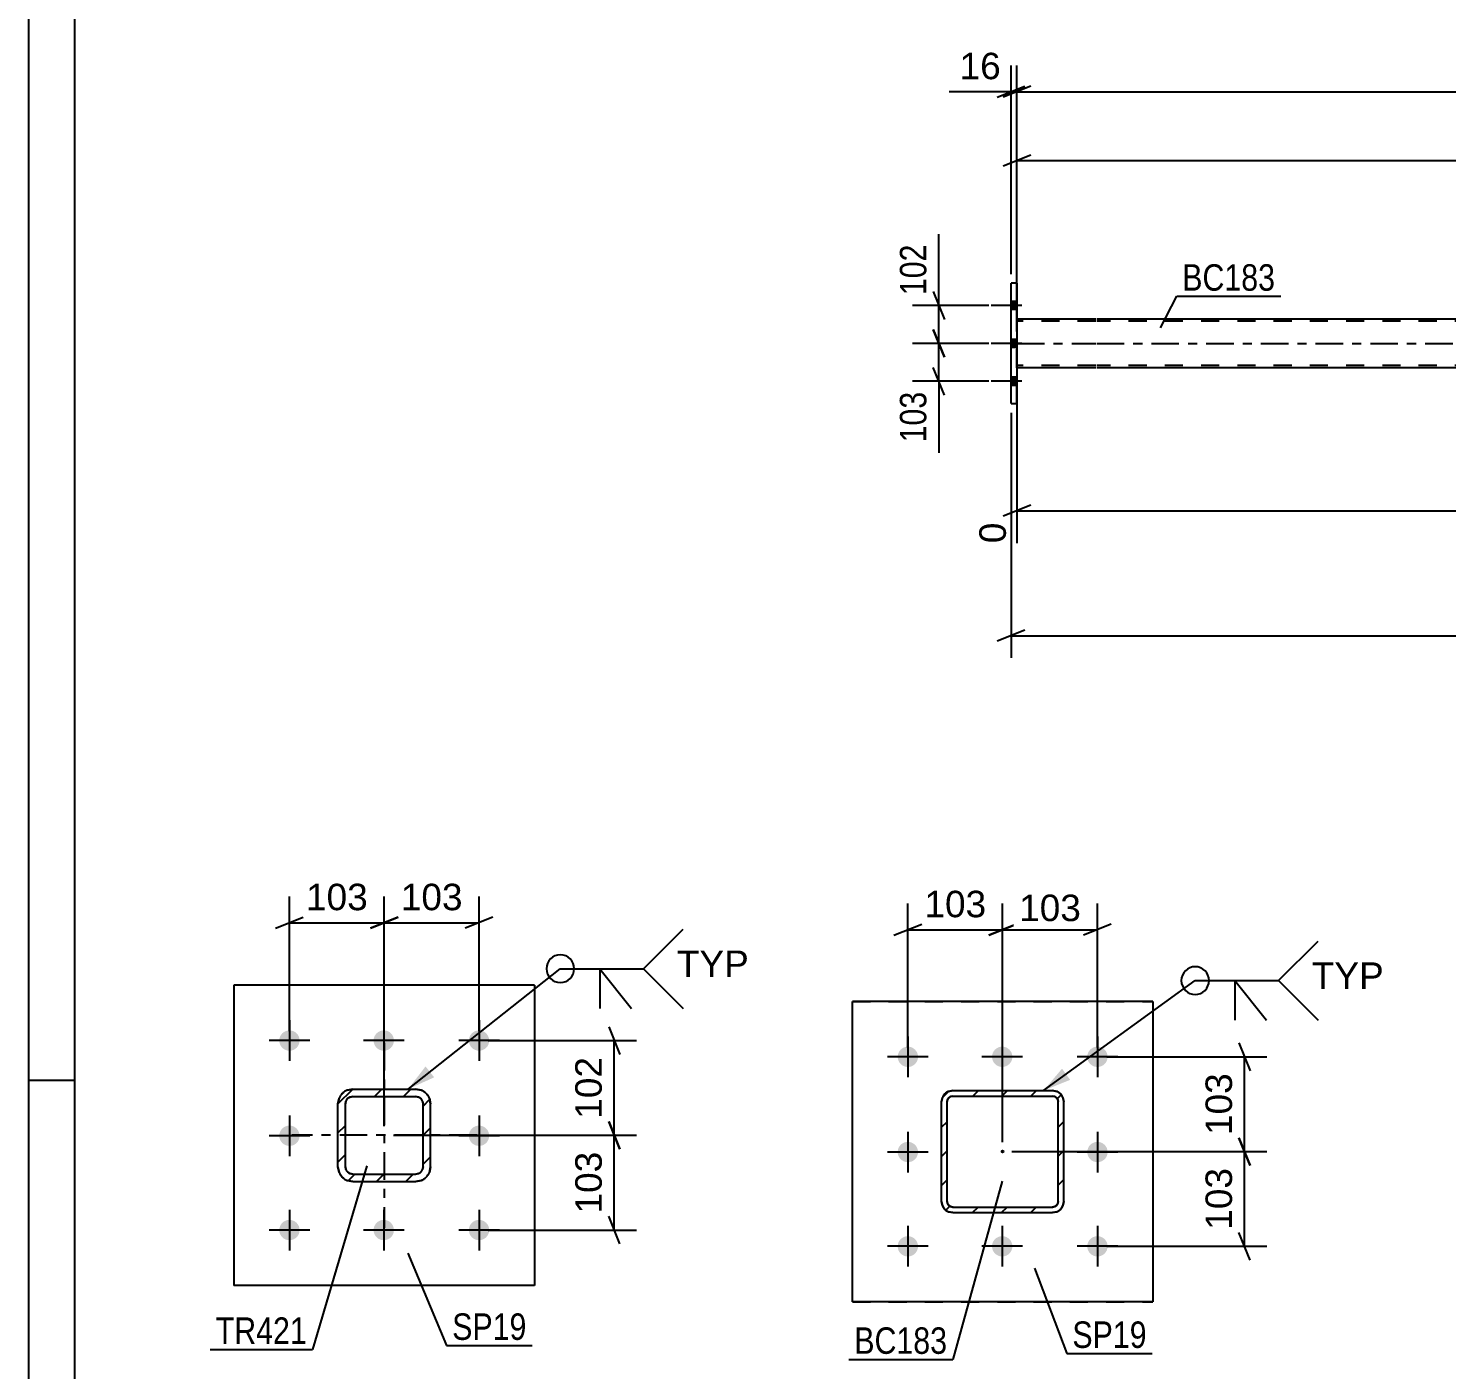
# Model space of a CAD drawing. Header units: millimetres. Extents: x 0 to 841, y 0 to 594.
# Drawn here: x 0 to 153.4, y 117.7 to 262.8 of the extents above; entities that cross this region are included whole.
import ezdxf

# ---------------------------------------------------------------- set-up
doc = ezdxf.new("R2010")
doc.units = ezdxf.units.MM
doc.linetypes.add('DXK_LINE_DOT2', pattern=[3.9198, 1.9599, -1.9599])
doc.linetypes.add('DXK_LINE_DOT3', pattern=[5.9187, 2.979, -0.9799, 0.9799, -0.9799])
doc.styles.add('Arial', font='ARIAL.TTF', dxfattribs={"height": 0.2})
doc.styles.add('Arial Narrow', font='ARIALN.TTF', dxfattribs={"height": 0.2})

# ---------------------------------------------------------------- blocks, each defined once
blk = doc.blocks.new('Unknown-317311647-1113')
at = {"color": 5, "linetype": 'Continuous'}
for p, q in [((0, 594), (0, 0)), ((5, 589), (5, 5)), ((5, 149), (0, 149))]:
    blk.add_line(p, q, dxfattribs=at)
blk = doc.blocks.new('Bolt-317311647-4228 - 4212')
at = {"linetype": 'Continuous'}
for points in [[(106.26, 233.29), (106.26, 232.41), (106.9, 232.41), (106.9, 233.29)], [(106.26, 233.29), (106.26, 232.41), (106.9, 232.41), (106.9, 233.29)], [(106.26, 233.29), (106.26, 232.41), (106.9, 232.41), (106.9, 233.29)], [(106.26, 229.17), (106.26, 228.29), (106.9, 228.29), (106.9, 229.17)], [(106.26, 229.17), (106.26, 228.29), (106.9, 228.29), (106.9, 229.17)], [(106.26, 225.09), (106.26, 224.21), (106.9, 224.21), (106.9, 225.09)], [(106.26, 225.09), (106.26, 224.21), (106.9, 224.21), (106.9, 225.09)], [(106.26, 225.09), (106.26, 224.21), (106.9, 224.21), (106.9, 225.09)]]:
    blk.add_hatch(color=1, dxfattribs=at).paths.add_polyline_path(points)
at = {"color": 1, "linetype": 'Continuous'}
for p, q in [((106.9, 233.29), (106.26, 233.29)), ((106.9, 233.29), (106.26, 233.29)), ((106.9, 233.29), (106.26, 233.29)), ((107.42, 232.85), (104.1, 232.85)), ((107.42, 232.85), (104.1, 232.85)), ((107.42, 232.85), (104.1, 232.85)), ((106.9, 232.41), (106.26, 232.41)), ((106.9, 232.41), (106.26, 232.41)), ((106.9, 232.41), (106.26, 232.41)), ((107.42, 228.73), (104.1, 228.73)), ((107.42, 228.73), (104.1, 228.73)), ((106.9, 229.17), (106.26, 229.17)), ((106.9, 229.17), (106.26, 229.17)), ((106.9, 228.29), (106.26, 228.29)), ((106.9, 228.29), (106.26, 228.29)), ((107.42, 224.65), (104.1, 224.65)), ((107.42, 224.65), (104.1, 224.65)), ((107.42, 224.65), (104.1, 224.65)), ((106.9, 225.09), (106.26, 225.09)), ((106.9, 225.09), (106.26, 225.09)), ((106.9, 225.09), (106.26, 225.09)), ((106.9, 224.21), (106.26, 224.21)), ((106.9, 224.21), (106.26, 224.21)), ((106.9, 224.21), (106.26, 224.21))]:
    blk.add_line(p, q, dxfattribs=at)
blk = doc.blocks.new('Part-317311647-4266 - 4212')
at = {"color": 2, "linetype": 'Continuous'}
for p, q in [((106.26, 235.25), (106.26, 235.25)), ((106.26, 222.25), (106.26, 235.25)), ((106.9, 235.25), (106.26, 235.25)), ((106.9, 235.25), (106.9, 235.25)), ((106.9, 235.25), (106.9, 222.25)), ((106.26, 222.25), (106.26, 222.25)), ((106.26, 222.25), (106.9, 222.25)), ((106.9, 222.25), (106.9, 222.25))]:
    blk.add_line(p, q, dxfattribs=at)
at = {"color": 7, "linetype": 'DXK_LINE_DOT2'}
for p, q in [((106.26, 222.25), (106.26, 235.25)), ((106.9, 222.25), (106.9, 235.25))]:
    blk.add_line(p, q, dxfattribs=at)
blk = doc.blocks.new('Part-317311647-4473 - 4212')
at = {"color": 2, "linetype": 'Continuous'}
for p, q in [((106.9, 231.39), (115.42, 231.39)), ((115.52, 231.39), (689.3, 231.39)), ((115.42, 226.11), (106.9, 226.11)), ((689.3, 226.11), (115.52, 226.11))]:
    blk.add_line(p, q, dxfattribs=at)
at = {"color": 7, "linetype": 'DXK_LINE_DOT2'}
for p, q in [((106.9, 231.39), (106.9, 226.11)), ((106.9, 226.11), (106.9, 231.39)), ((106.9, 231.39), (106.9, 231.39)), ((115.42, 231.15), (106.9, 231.15)), ((689.3, 231.15), (115.52, 231.15)), ((115.42, 226.35), (106.9, 226.35)), ((106.9, 226.11), (106.9, 226.11)), ((106.9, 226.11), (106.9, 226.11)), ((689.3, 226.35), (115.52, 226.35))]:
    blk.add_line(p, q, dxfattribs=at)
at = {"color": 7, "linetype": 'DXK_LINE_DOT3'}
for p, q in [((106.9, 228.75), (115.42, 228.75)), ((115.52, 228.75), (689.3, 228.75))]:
    blk.add_line(p, q, dxfattribs=at)
blk = doc.blocks.new('Part-317311647-4757 - 4715')
at = {"color": 2, "linetype": 'Continuous'}
for p, q in [((54.73, 159.33), (22.23, 159.33)), ((22.23, 159.33), (22.23, 126.83)), ((54.73, 159.33), (54.73, 126.83)), ((54.73, 126.83), (22.23, 126.83))]:
    blk.add_line(p, q, dxfattribs=at)
blk = doc.blocks.new('Bolt-317311647-4879 - 4715')
at = {"linetype": 'Continuous'}
for points in [[(29.33, 153.33, -1), (27.13, 153.33, -1)], [(39.53, 153.33, -1), (37.33, 153.33, -1)], [(49.83, 153.33, -1), (47.63, 153.33, -1)], [(29.33, 143.03, -1), (27.13, 143.03, -1)], [(49.83, 143.03, -1), (47.63, 143.03, -1)], [(29.33, 132.83, -1), (27.13, 132.83, -1)], [(39.53, 132.83, -1), (37.33, 132.83, -1)], [(49.83, 132.83, -1), (47.63, 132.83, -1)]]:
    blk.add_hatch(color=1, dxfattribs=at).paths.add_polyline_path(points)
at = {"color": 1, "linetype": 'Continuous'}
for p, q in [((28.23, 155.53), (28.23, 151.13)), ((38.43, 155.53), (38.43, 151.13)), ((48.73, 155.53), (48.73, 151.13)), ((30.43, 153.33), (26.03, 153.33)), ((40.63, 153.33), (36.23, 153.33)), ((50.93, 153.33), (46.53, 153.33)), ((28.23, 145.23), (28.23, 140.83)), ((48.73, 145.23), (48.73, 140.83)), ((30.43, 143.03), (26.03, 143.03)), ((50.93, 143.03), (46.53, 143.03)), ((28.23, 135.03), (28.23, 130.63)), ((38.43, 135.03), (38.43, 130.63)), ((48.73, 135.03), (48.73, 130.63)), ((30.43, 132.83), (26.03, 132.83)), ((40.63, 132.83), (36.23, 132.83)), ((50.93, 132.83), (46.53, 132.83))]:
    blk.add_line(p, q, dxfattribs=at)
blk = doc.blocks.new('Part-317311647-4887 - 4715')
at = {"linetype": 'Continuous'}
h = blk.add_hatch(dxfattribs=at)
h.set_pattern_fill('', scale=0.7, style=0, pattern_type=0)
h.set_pattern_definition([(45, (35.0823, 148.0797), (-1.57154, 1.57154), [])])
h.paths.add_polyline_path([(41.88, 148.08), (35.08, 148.08), (34.47, 147.96), (33.95, 147.61), (33.6, 147.09), (33.48, 146.48), (33.48, 139.68), (33.6, 139.07), (33.95, 138.55), (34.47, 138.2), (35.08, 138.08), (41.88, 138.08), (42.49, 138.2), (43.01, 138.55), (43.36, 139.07), (43.48, 139.68), (43.48, 146.48), (43.36, 147.09), (43.01, 147.61), (42.49, 147.96)])
h.paths.add_polyline_path([(42.62, 146.79), (42.68, 146.48), (42.68, 139.68), (42.62, 139.37), (42.45, 139.11), (42.19, 138.94), (41.88, 138.88), (35.08, 138.88), (34.78, 138.94), (34.52, 139.11), (34.34, 139.37), (34.28, 139.68), (34.28, 146.48), (34.34, 146.79), (34.52, 147.05), (34.78, 147.22), (35.08, 147.28), (41.88, 147.28), (42.19, 147.22), (42.45, 147.05)])
at = {"color": 7, "linetype": 'DXK_LINE_DOT3'}
for p, q in [((38.48, 153.08), (38.48, 133.08)), ((48.48, 143.08), (28.48, 143.08))]:
    blk.add_line(p, q, dxfattribs=at)
at = {"color": 7, "linetype": 'DXK_LINE_DOT2'}
for p, q in [((34.47, 147.96), (35.08, 148.08)), ((35.08, 147.28), (34.78, 147.22)), ((35.08, 148.08), (41.88, 148.08)), ((35.08, 147.28), (41.88, 147.28)), ((41.88, 148.08), (42.49, 147.96)), ((42.19, 147.22), (41.88, 147.28)), ((33.48, 146.48), (33.6, 147.09)), ((33.48, 139.68), (33.48, 146.48)), ((34.34, 146.79), (34.28, 146.48)), ((34.28, 139.68), (34.28, 146.48)), ((42.68, 146.48), (42.62, 146.79)), ((42.68, 139.68), (42.68, 146.48)), ((43.36, 147.09), (43.48, 146.48)), ((43.48, 139.68), (43.48, 146.48)), ((33.6, 139.07), (33.48, 139.68)), ((34.28, 139.68), (34.34, 139.37)), ((42.62, 139.37), (42.68, 139.68)), ((43.48, 139.68), (43.36, 139.07)), ((35.08, 138.08), (34.47, 138.2)), ((34.78, 138.94), (35.08, 138.88)), ((35.08, 138.88), (41.88, 138.88)), ((35.08, 138.08), (41.88, 138.08)), ((41.88, 138.88), (42.19, 138.94)), ((42.49, 138.2), (41.88, 138.08))]:
    blk.add_line(p, q, dxfattribs=at)
at = {"color": 2, "linetype": 'Continuous'}
for p, q in [((35.08, 148.08), (34.47, 147.96)), ((34.78, 147.22), (35.08, 147.28)), ((35.08, 148.08), (41.88, 148.08)), ((35.08, 147.28), (41.88, 147.28)), ((42.49, 147.96), (41.88, 148.08)), ((41.88, 147.28), (42.19, 147.22)), ((33.6, 147.09), (33.48, 146.48)), ((33.48, 139.68), (33.48, 146.48)), ((34.28, 146.48), (34.34, 146.79)), ((34.28, 139.68), (34.28, 146.48)), ((42.62, 146.79), (42.68, 146.48)), ((42.68, 139.68), (42.68, 146.48)), ((43.48, 146.48), (43.36, 147.09)), ((43.48, 139.68), (43.48, 146.48)), ((33.48, 139.68), (33.6, 139.07)), ((34.34, 139.37), (34.28, 139.68)), ((42.68, 139.68), (42.62, 139.37)), ((43.36, 139.07), (43.48, 139.68)), ((34.47, 138.2), (35.08, 138.08)), ((35.08, 138.88), (34.78, 138.94)), ((35.08, 138.88), (41.88, 138.88)), ((35.08, 138.08), (41.88, 138.08)), ((42.19, 138.94), (41.88, 138.88)), ((41.88, 138.08), (42.49, 138.2))]:
    blk.add_line(p, q, dxfattribs=at)
at = {"color": 7, "linetype": 'DXK_LINE_DOT2'}
for centre, radius, start, end in [((35.08, 146.48), 1.6, 112.5, 157.5), ((41.88, 146.48), 1.6, 22.5, 67.5), ((35.08, 146.48), 0.8, 112.5, 157.5), ((41.88, 146.48), 0.8, 22.5, 67.5), ((35.08, 139.68), 1.6, 202.5, 247.5), ((35.08, 139.68), 0.8, 202.5, 247.5), ((41.88, 139.68), 0.8, 292.5, 337.5), ((41.88, 139.68), 1.6, 292.5, 337.5)]:
    blk.add_arc(centre, radius, start, end, dxfattribs=at)
at = {"color": 2, "linetype": 'Continuous'}
for centre, radius, start, end in [((35.08, 146.48), 1.6, 112.5, 157.5), ((41.88, 146.48), 1.6, 22.5, 67.5), ((35.08, 146.48), 0.8, 112.5, 157.5), ((41.88, 146.48), 0.8, 22.5, 67.5), ((35.08, 139.68), 1.6, 202.5, 247.5), ((35.08, 139.68), 0.8, 202.5, 247.5), ((41.88, 139.68), 0.8, 292.5, 337.5), ((41.88, 139.68), 1.6, 292.5, 337.5)]:
    blk.add_arc(centre, radius, start, end, dxfattribs=at)
blk = doc.blocks.new('Part-317311647-5079 - 4977')
at = {"linetype": 'Continuous'}
h = blk.add_hatch(dxfattribs=at)
h.set_pattern_fill('', scale=0.7, style=0, pattern_type=0)
h.set_pattern_definition([(45, (99.4904, 147.8315), (-1.57154, 1.57154), [])])
h.paths.add_polyline_path([(99.95, 147.92), (99.49, 147.83), (99.1, 147.57), (98.84, 147.18), (98.75, 146.72), (98.75, 135.92), (98.84, 135.46), (99.1, 135.07), (99.49, 134.81), (99.95, 134.72), (110.75, 134.72), (111.21, 134.81), (111.6, 135.07), (111.86, 135.46), (111.95, 135.92), (111.95, 146.72), (111.86, 147.18), (111.6, 147.57), (111.21, 147.83), (110.75, 147.92)])
h.paths.add_polyline_path([(110.75, 147.32), (110.98, 147.28), (111.17, 147.15), (111.3, 146.95), (111.35, 146.72), (111.35, 135.92), (111.3, 135.69), (111.17, 135.5), (110.98, 135.37), (110.75, 135.32), (99.95, 135.32), (99.72, 135.37), (99.53, 135.5), (99.4, 135.69), (99.35, 135.92), (99.35, 146.72), (99.4, 146.95), (99.53, 147.15), (99.72, 147.28), (99.95, 147.32)])
blk.add_hatch(color=246, dxfattribs=at).paths.add_polyline_path([(105.35, 141.22, -1), (105.35, 141.42, -1)])
at = {"color": 7, "linetype": 'DXK_LINE_DOT2'}
for p, q in [((99.49, 147.83), (99.95, 147.92)), ((99.72, 147.28), (99.53, 147.15)), ((99.95, 147.32), (99.72, 147.28)), ((99.95, 147.92), (110.75, 147.92)), ((99.95, 147.32), (110.75, 147.32)), ((110.75, 147.92), (111.21, 147.83)), ((110.98, 147.28), (110.75, 147.32)), ((111.17, 147.15), (110.98, 147.28)), ((98.75, 146.72), (98.84, 147.18)), ((98.75, 135.92), (98.75, 146.72)), ((99.4, 146.95), (99.35, 146.72)), ((99.35, 135.92), (99.35, 146.72)), ((99.53, 147.15), (99.4, 146.95)), ((111.3, 146.95), (111.17, 147.15)), ((111.35, 146.72), (111.3, 146.95)), ((111.35, 135.92), (111.35, 146.72)), ((111.86, 147.18), (111.95, 146.72)), ((111.95, 135.92), (111.95, 146.72)), ((98.84, 135.46), (98.75, 135.92)), ((99.35, 135.92), (99.4, 135.69)), ((99.4, 135.69), (99.53, 135.5)), ((99.53, 135.5), (99.72, 135.37)), ((99.72, 135.37), (99.95, 135.32)), ((99.95, 135.32), (110.75, 135.32)), ((110.75, 135.32), (110.98, 135.37)), ((110.98, 135.37), (111.17, 135.5)), ((111.17, 135.5), (111.3, 135.69)), ((111.3, 135.69), (111.35, 135.92)), ((111.95, 135.92), (111.86, 135.46)), ((99.95, 134.72), (99.49, 134.81)), ((99.95, 134.72), (110.75, 134.72)), ((111.21, 134.81), (110.75, 134.72))]:
    blk.add_line(p, q, dxfattribs=at)
at = {"color": 2, "linetype": 'Continuous'}
for p, q in [((99.95, 147.92), (99.49, 147.83)), ((99.53, 147.15), (99.72, 147.28)), ((99.72, 147.28), (99.95, 147.32)), ((99.95, 147.92), (99.95, 147.92)), ((99.95, 147.92), (110.75, 147.92)), ((99.95, 147.32), (99.95, 147.32)), ((99.95, 147.32), (110.75, 147.32)), ((110.75, 147.92), (110.75, 147.92)), ((111.21, 147.83), (110.75, 147.92)), ((110.75, 147.32), (110.75, 147.32)), ((110.75, 147.32), (110.98, 147.28)), ((110.98, 147.28), (111.17, 147.15)), ((98.84, 147.18), (98.75, 146.72)), ((98.75, 146.72), (98.75, 146.72)), ((98.75, 135.92), (98.75, 146.72)), ((99.35, 146.72), (99.4, 146.95)), ((99.35, 146.72), (99.35, 146.72)), ((99.35, 135.92), (99.35, 146.72)), ((99.4, 146.95), (99.53, 147.15)), ((111.17, 147.15), (111.3, 146.95)), ((111.3, 146.95), (111.35, 146.72)), ((111.35, 146.72), (111.35, 146.72)), ((111.35, 135.92), (111.35, 146.72)), ((111.95, 146.72), (111.86, 147.18)), ((111.95, 146.72), (111.95, 146.72)), ((111.95, 135.92), (111.95, 146.72)), ((98.75, 135.92), (98.75, 135.92)), ((98.75, 135.92), (98.84, 135.46)), ((99.35, 135.92), (99.35, 135.92)), ((99.4, 135.69), (99.35, 135.92)), ((99.53, 135.5), (99.4, 135.69)), ((99.72, 135.37), (99.53, 135.5)), ((99.95, 135.32), (99.72, 135.37)), ((99.95, 135.32), (99.95, 135.32)), ((99.95, 135.32), (110.75, 135.32)), ((110.98, 135.37), (110.75, 135.32)), ((110.75, 135.32), (110.75, 135.32)), ((111.17, 135.5), (110.98, 135.37)), ((111.3, 135.69), (111.17, 135.5)), ((111.35, 135.92), (111.3, 135.69)), ((111.35, 135.92), (111.35, 135.92)), ((111.86, 135.46), (111.95, 135.92)), ((111.95, 135.92), (111.95, 135.92)), ((99.49, 134.81), (99.95, 134.72)), ((99.95, 134.72), (99.95, 134.72)), ((99.95, 134.72), (110.75, 134.72)), ((110.75, 134.72), (111.21, 134.81)), ((110.75, 134.72), (110.75, 134.72))]:
    blk.add_line(p, q, dxfattribs=at)
at = {"color": 7, "linetype": 'DXK_LINE_DOT3'}
blk.add_line((105.35, 141.32), (105.35, 141.32), dxfattribs=at)
at = {"color": 246, "linetype": 'DXK_LINE_DOT2'}
blk.add_line((105.35, 141.32), (105.35, 141.32), dxfattribs=at)
at = {"color": 246, "linetype": 'Continuous'}
blk.add_circle((105.35, 141.32), 0.1, dxfattribs=at)
at = {"color": 7, "linetype": 'DXK_LINE_DOT2'}
for centre, start, end in [((99.95, 146.72), 112.5, 157.5), ((110.75, 146.72), 22.5, 67.5), ((99.95, 135.92), 202.5, 247.5), ((110.75, 135.92), 292.5, 337.5)]:
    blk.add_arc(centre, 1.2, start, end, dxfattribs=at)
at = {"color": 2, "linetype": 'Continuous'}
for centre, start, end in [((99.95, 146.72), 112.5, 157.5), ((110.75, 146.72), 22.5, 67.5), ((99.95, 135.92), 202.5, 247.5), ((110.75, 135.92), 292.5, 337.5)]:
    blk.add_arc(centre, 1.2, start, end, dxfattribs=at)
blk = doc.blocks.new('Part-317311647-4987 - 4977')
at = {"color": 2, "linetype": 'Continuous'}
for p, q in [((121.6, 157.57), (89.1, 157.57)), ((89.1, 125.07), (89.1, 157.57)), ((121.6, 157.57), (121.6, 125.07)), ((121.6, 125.07), (89.1, 125.07))]:
    blk.add_line(p, q, dxfattribs=at)
at = {"color": 7, "linetype": 'DXK_LINE_DOT2'}
for p, q in [((89.1, 157.57), (121.6, 157.57)), ((89.1, 125.07), (121.6, 125.07))]:
    blk.add_line(p, q, dxfattribs=at)
blk = doc.blocks.new('Bolt-317311647-5070 - 4977')
at = {"linetype": 'Continuous'}
for points in [[(96.2, 151.57, -1), (94, 151.57, -1)], [(106.4, 151.57, -1), (104.2, 151.57, -1)], [(116.7, 151.57, -1), (114.5, 151.57, -1)], [(96.2, 141.27, -1), (94, 141.27, -1)], [(116.7, 141.27, -1), (114.5, 141.27, -1)], [(96.2, 131.07, -1), (94, 131.07, -1)], [(106.4, 131.07, -1), (104.2, 131.07, -1)], [(116.7, 131.07, -1), (114.5, 131.07, -1)]]:
    blk.add_hatch(color=1, dxfattribs=at).paths.add_polyline_path(points)
at = {"color": 1, "linetype": 'Continuous'}
for p, q in [((95.1, 153.77), (95.1, 149.37)), ((105.3, 153.77), (105.3, 149.37)), ((115.6, 153.77), (115.6, 149.37)), ((97.3, 151.57), (92.9, 151.57)), ((107.5, 151.57), (103.1, 151.57)), ((117.8, 151.57), (113.4, 151.57)), ((95.1, 143.47), (95.1, 139.07)), ((115.6, 143.47), (115.6, 139.07)), ((97.3, 141.27), (92.9, 141.27)), ((117.8, 141.27), (113.4, 141.27)), ((95.1, 133.27), (95.1, 128.87)), ((105.3, 133.27), (105.3, 128.87)), ((115.6, 133.27), (115.6, 128.87)), ((97.3, 131.07), (92.9, 131.07)), ((107.5, 131.07), (103.1, 131.07)), ((117.8, 131.07), (113.4, 131.07))]:
    blk.add_line(p, q, dxfattribs=at)
blk = doc.blocks.new('StraightDimension-317311647-11125 - 4212')
at = {"color": 7, "linetype": 'Continuous'}
for p, q in [((97.85, 234.35), (99.05, 231.35)), ((103.86, 232.85), (95.6, 232.85)), ((98.45, 228.75), (98.45, 232.85)), ((99.05, 227.25), (97.85, 230.25)), ((103.86, 228.75), (95.6, 228.75))]:
    blk.add_line(p, q, dxfattribs=at)
at = {"color": 0}
blk.add_wipeout([(97.7, 240.06), (93.5, 240.06), (93.5, 233.37), (97.7, 233.37)], dxfattribs=at)
at = {"color": 7, "linetype": 'Continuous'}
blk.add_line((98.45, 232.85), (98.45, 240.58), dxfattribs=at)
blk.add_line((98.45, 232.85), (98.45, 240.58), dxfattribs=at)
at = {"color": 3, "style": 'Arial Narrow'}
blk.add_text('102', height=2.863, rotation=90.0002, dxfattribs=at).set_placement((97.1, 233.97))
blk = doc.blocks.new('StraightDimension-317311647-8576 - 4212')
at = {"color": 7, "linetype": 'Continuous'}
for p, q in [((106.26, 236.25), (106.26, 258.83)), ((106.9, 236.25), (106.9, 258.83)), ((104.76, 255.38), (107.76, 256.58)), ((108.4, 256.58), (105.4, 255.38)), ((106.26, 255.98), (106.9, 255.98))]:
    blk.add_line(p, q, dxfattribs=at)
at = {"color": 0}
blk.add_wipeout([(105.73, 256.73), (105.73, 260.93), (100.09, 260.93), (100.09, 256.73)], dxfattribs=at)
at = {"color": 7, "linetype": 'Continuous'}
blk.add_line((106.26, 255.98), (99.56, 255.98), dxfattribs=at)
blk.add_line((106.26, 255.98), (99.56, 255.98), dxfattribs=at)
at = {"color": 3, "style": 'Arial'}
blk.add_text('16', height=2.865, dxfattribs=at).set_placement((100.69, 257.33))
blk = doc.blocks.new('StraightDimension-317311647-4574 - 4212')
at = {"color": 7, "linetype": 'Continuous'}
for p, q in [((106.9, 231.53), (106.9, 251.37)), ((252.31, 232.79), (252.31, 251.37)), ((108.4, 249.12), (105.4, 247.92)), ((106.9, 248.52), (252.31, 248.52)), ((250.81, 247.92), (253.81, 249.12))]:
    blk.add_line(p, q, dxfattribs=at)
at = {"color": 0}
blk.add_wipeout([(184.65, 249.27), (184.65, 253.47), (174.56, 253.47), (174.56, 249.27)], dxfattribs=at)
at = {"color": 3, "style": 'Arial'}
blk.add_text('4105', height=2.865, dxfattribs=at).set_placement((175.16, 249.87))
blk = doc.blocks.new('StraightDimension-317311647-4618 - 4212')
at = {"color": 7, "linetype": 'Continuous'}
for p, q in [((106.9, 225.59), (106.9, 207.13)), ((252.31, 224.71), (252.31, 200.46)), ((108.4, 211.25), (105.4, 210.05)), ((106.9, 210.65), (252.31, 210.65)), ((250.81, 210.05), (253.81, 211.25))]:
    blk.add_line(p, q, dxfattribs=at)
at = {"color": 0}
blk.add_wipeout([(184.65, 211.4), (184.65, 215.6), (174.56, 215.6), (174.56, 211.4)], dxfattribs=at)
at = {"color": 0, "linetype": 'Continuous'}
for points in [[(106.3, 209.95), (102.1, 209.95), (102.1, 206.53), (106.3, 206.53)], [(251.71, 209.95), (247.51, 209.95), (247.51, 199.86), (251.71, 199.86)]]:
    blk.add_wipeout(points, dxfattribs=at)
at = {"color": 3, "style": 'Arial'}
blk.add_text('4105', height=2.865, dxfattribs=at).set_placement((175.16, 212))
at = {"color": 3, "linetype": 'Continuous', "style": 'Arial'}
for s, height, p in [('0', 2.87, (105.7, 207.13)), ('4105', 2.865, (251.11, 200.46))]:
    blk.add_text(s, height=height, rotation=90.0002, dxfattribs=at).set_placement(p)
blk = doc.blocks.new('StraightDimension-317311647-4638 - 4212')
at = {"color": 7, "linetype": 'Continuous'}
for p, q in [((106.26, 221.25), (106.26, 194.72)), ((107.76, 197.72), (104.76, 196.52)), ((106.26, 197.12), (698.56, 197.12))]:
    blk.add_line(p, q, dxfattribs=at)
blk = doc.blocks.new('StraightDimension-317311647-8575 - 4212')
at = {"color": 7, "linetype": 'Continuous'}
for p, q in [((106.9, 236.25), (106.9, 258.83)), ((108.4, 256.58), (105.4, 255.38)), ((106.9, 255.98), (697.92, 255.98))]:
    blk.add_line(p, q, dxfattribs=at)
blk = doc.blocks.new('StraightDimension-317311647-11126 - 4212')
at = {"color": 7, "linetype": 'Continuous'}
for p, q in [((97.85, 230.25), (99.05, 227.25)), ((103.86, 228.75), (95.6, 228.75)), ((98.45, 224.65), (98.45, 228.75)), ((99.05, 223.15), (97.85, 226.15)), ((103.86, 224.65), (95.6, 224.65))]:
    blk.add_line(p, q, dxfattribs=at)
at = {"color": 0}
blk.add_wipeout([(97.7, 224.12), (93.5, 224.12), (93.5, 217.44), (97.7, 217.44)], dxfattribs=at)
at = {"color": 7, "linetype": 'Continuous'}
blk.add_line((98.45, 224.65), (98.45, 216.91), dxfattribs=at)
blk.add_line((98.45, 224.65), (98.45, 216.91), dxfattribs=at)
at = {"color": 3, "style": 'Arial Narrow'}
blk.add_text('103', height=2.863, rotation=90.0002, dxfattribs=at).set_placement((97.1, 218.04))
blk = doc.blocks.new('StraightDimension-317311647-4893 - 4715')
at = {"color": 7, "linetype": 'Continuous'}
for p, q in [((38.48, 144.08), (38.48, 168.93)), ((48.73, 154.33), (48.73, 168.93)), ((36.98, 165.48), (39.98, 166.68)), ((38.48, 166.08), (48.73, 166.08)), ((50.23, 166.68), (47.23, 165.48))]:
    blk.add_line(p, q, dxfattribs=at)
at = {"color": 0}
blk.add_wipeout([(47.54, 166.83), (47.54, 171.03), (39.67, 171.03), (39.67, 166.83)], dxfattribs=at)
at = {"color": 3, "style": 'Arial'}
blk.add_text('103', height=2.865, dxfattribs=at).set_placement((40.27, 167.43))
blk = doc.blocks.new('StraightDimension-317311647-4910 - 4715')
at = {"color": 7, "linetype": 'Continuous'}
for p, q in [((28.23, 154.33), (28.23, 168.93)), ((38.48, 144.08), (38.48, 168.93)), ((26.73, 165.48), (29.73, 166.68)), ((28.23, 166.08), (38.48, 166.08)), ((39.98, 166.68), (36.98, 165.48))]:
    blk.add_line(p, q, dxfattribs=at)
at = {"color": 0}
blk.add_wipeout([(37.29, 166.83), (37.29, 171.03), (29.42, 171.03), (29.42, 166.83)], dxfattribs=at)
at = {"color": 3, "style": 'Arial'}
blk.add_text('103', height=2.865, dxfattribs=at).set_placement((30.02, 167.43))
blk = doc.blocks.new('StraightDimension-317311647-4928 - 4715')
at = {"color": 7, "linetype": 'Continuous'}
for p, q in [((62.75, 154.83), (63.95, 151.83)), ((49.73, 153.33), (65.75, 153.33)), ((63.35, 143.08), (63.35, 153.33)), ((63.95, 141.58), (62.75, 144.58)), ((39.48, 143.08), (65.75, 143.08))]:
    blk.add_line(p, q, dxfattribs=at)
at = {"color": 0}
blk.add_wipeout([(62.6, 152.14), (58.4, 152.14), (58.4, 144.27), (62.6, 144.27)], dxfattribs=at)
at = {"color": 3, "style": 'Arial'}
blk.add_text('102', height=2.865, rotation=90.0002, dxfattribs=at).set_placement((62, 144.87))
blk = doc.blocks.new('StraightDimension-317311647-4945 - 4715')
at = {"color": 7, "linetype": 'Continuous'}
for p, q in [((62.75, 144.58), (63.95, 141.58)), ((39.48, 143.08), (65.75, 143.08)), ((63.35, 132.83), (63.35, 143.08)), ((63.95, 131.33), (62.75, 134.33)), ((49.73, 132.83), (65.75, 132.83))]:
    blk.add_line(p, q, dxfattribs=at)
at = {"color": 0}
blk.add_wipeout([(62.6, 141.89), (58.4, 141.89), (58.4, 134.02), (62.6, 134.02)], dxfattribs=at)
at = {"color": 3, "style": 'Arial'}
blk.add_text('103', height=2.865, rotation=90.0002, dxfattribs=at).set_placement((62, 134.62))
blk = doc.blocks.new('StraightDimension-317311647-5155 - 4977')
at = {"color": 7, "linetype": 'Continuous'}
for p, q in [((130.9, 153.07), (132.1, 150.07)), ((116.6, 151.57), (133.9, 151.57)), ((131.5, 141.32), (131.5, 151.57)), ((132.1, 139.82), (130.9, 142.82)), ((106.35, 141.32), (133.9, 141.32))]:
    blk.add_line(p, q, dxfattribs=at)
at = {"color": 0}
blk.add_wipeout([(130.75, 150.38), (126.55, 150.38), (126.55, 142.51), (130.75, 142.51)], dxfattribs=at)
at = {"color": 3, "style": 'Arial'}
blk.add_text('103', height=2.865, rotation=90.0002, dxfattribs=at).set_placement((130.15, 143.11))
blk = doc.blocks.new('StraightDimension-317311647-5163 - 4977')
at = {"color": 7, "linetype": 'Continuous'}
for p, q in [((130.9, 142.82), (132.1, 139.82)), ((106.35, 141.32), (133.9, 141.32)), ((131.5, 131.07), (131.5, 141.32)), ((132.1, 129.57), (130.9, 132.57)), ((116.6, 131.07), (133.9, 131.07))]:
    blk.add_line(p, q, dxfattribs=at)
at = {"color": 0}
blk.add_wipeout([(130.75, 140.13), (126.55, 140.13), (126.55, 132.26), (130.75, 132.26)], dxfattribs=at)
at = {"color": 3, "style": 'Arial'}
blk.add_text('103', height=2.865, rotation=90.0002, dxfattribs=at).set_placement((130.15, 132.86))
blk = doc.blocks.new('StraightDimension-317311647-5172 - 4977')
at = {"color": 7, "linetype": 'Continuous'}
for p, q in [((95.1, 152.57), (95.1, 168.17)), ((105.35, 142.32), (105.35, 168.17)), ((93.6, 164.72), (96.6, 165.92)), ((106.85, 165.92), (103.85, 164.72)), ((95.1, 165.32), (105.35, 165.32))]:
    blk.add_line(p, q, dxfattribs=at)
at = {"color": 0}
blk.add_wipeout([(104.16, 166.07), (104.16, 170.27), (96.29, 170.27), (96.29, 166.07)], dxfattribs=at)
at = {"color": 3, "style": 'Arial'}
blk.add_text('103', height=2.865, dxfattribs=at).set_placement((96.89, 166.67))
blk = doc.blocks.new('StraightDimension-317311647-5180 - 4977')
at = {"color": 7, "linetype": 'Continuous'}
for p, q in [((105.35, 142.32), (105.35, 168.17)), ((115.6, 152.57), (115.6, 168.17)), ((103.85, 164.72), (106.85, 165.92)), ((117.1, 165.92), (114.1, 164.72)), ((105.35, 165.32), (115.6, 165.32))]:
    blk.add_line(p, q, dxfattribs=at)
at = {"color": 0}
blk.add_wipeout([(114.4, 165.65), (114.4, 169.85), (106.53, 169.85), (106.53, 165.65)], dxfattribs=at)
at = {"color": 3, "style": 'Arial'}
blk.add_text('103', height=2.865, dxfattribs=at).set_placement((107.13, 166.25))
blk = doc.blocks.new('Mark-317311647-4469 - 4212')
at = {"color": 0}
blk.add_wipeout([(134.82, 234.45), (134.82, 237.45), (124.77, 237.45), (124.77, 234.45)], dxfattribs=at)
blk.add_wipeout([(134.82, 234.45), (134.82, 237.45), (124.77, 237.45), (124.77, 234.45)], dxfattribs=at)
at = {"color": 30, "linetype": 'Continuous'}
for p, q in [((122.41, 230.45), (124.17, 233.85)), ((124.17, 233.85), (135.42, 233.85))]:
    blk.add_line(p, q, dxfattribs=at)
at = {"color": 3, "style": 'Arial Narrow'}
blk.add_text('BC183', height=2.863, dxfattribs=at).set_placement((124.77, 234.45))
blk = doc.blocks.new('Mark-317311647-4883 - 4715')
at = {"color": 0}
blk.add_wipeout([(30.12, 120.52), (30.12, 123.52), (20.26, 123.52), (20.26, 120.52)], dxfattribs=at)
blk.add_wipeout([(30.12, 120.52), (30.12, 123.52), (20.26, 123.52), (20.26, 120.52)], dxfattribs=at)
at = {"color": 30, "linetype": 'Continuous'}
for p in [(36.61, 139.77), (19.66, 119.92)]:
    blk.add_line(p, (30.72, 119.92), dxfattribs=at)
at = {"color": 3, "style": 'Arial Narrow'}
blk.add_text('TR421', height=2.863, dxfattribs=at).set_placement((20.26, 120.52))
blk = doc.blocks.new('WeldMark-317311647-4962 - 4715')
at = {"linetype": 'Continuous'}
blk.add_hatch(color=30, dxfattribs=at).paths.add_polyline_path([(43.88, 149.35), (41.06, 148.08), (42.95, 150.53)])
at = {"color": 30, "linetype": 'Continuous'}
for p, q in [((41.06, 148.08), (57.52, 161.1)), ((57.52, 161.1), (66.52, 161.1))]:
    blk.add_line(p, q, dxfattribs=at)
at = {"color": 3, "linetype": 'Continuous'}
for q in [(65.23, 156.81), (61.8, 156.81)]:
    blk.add_line((61.8, 161.1), q, dxfattribs=at)
for start, end in [(90, 270), (270, 90)]:
    blk.add_arc((57.52, 161.1), 1.5, start, end, dxfattribs=at)
at = {"color": 0, "linetype": 'Continuous'}
blk.add_wipeout([(77.89, 160.2), (77.89, 163.2), (70.12, 163.2), (70.12, 160.2)], dxfattribs=at)
blk.add_wipeout([(77.89, 160.2), (77.89, 163.2), (70.12, 163.2), (70.12, 160.2)], dxfattribs=at)
at = {"color": 3, "linetype": 'Continuous'}
for q in [(70.8, 165.39), (70.8, 156.81)]:
    blk.add_line((66.52, 161.1), q, dxfattribs=at)
at = {"color": 3, "linetype": 'Continuous', "style": 'Arial'}
blk.add_text('TYP', height=2.865, dxfattribs=at).set_placement((70.12, 160.2))
blk = doc.blocks.new('Mark-317311647-4753 - 4715')
at = {"color": 0}
blk.add_wipeout([(53.87, 120.95), (53.87, 123.95), (45.83, 123.95), (45.83, 120.95)], dxfattribs=at)
blk.add_wipeout([(53.87, 120.95), (53.87, 123.95), (45.83, 123.95), (45.83, 120.95)], dxfattribs=at)
at = {"color": 30, "linetype": 'Continuous'}
for p, q in [((41.03, 130.32), (45.23, 120.35)), ((45.23, 120.35), (54.47, 120.35))]:
    blk.add_line(p, q, dxfattribs=at)
at = {"color": 3, "style": 'Arial Narrow'}
blk.add_text('SP19', height=2.863, dxfattribs=at).set_placement((45.83, 120.95))
blk = doc.blocks.new('Mark-317311647-4983 - 4977')
at = {"color": 0}
blk.add_wipeout([(120.92, 120.08), (120.92, 123.08), (112.89, 123.08), (112.89, 120.08)], dxfattribs=at)
blk.add_wipeout([(120.92, 120.08), (120.92, 123.08), (112.89, 123.08), (112.89, 120.08)], dxfattribs=at)
at = {"color": 30, "linetype": 'Continuous'}
for p, q in [((108.79, 128.69), (112.29, 119.48)), ((112.29, 119.48), (121.52, 119.48))]:
    blk.add_line(p, q, dxfattribs=at)
at = {"color": 3, "style": 'Arial Narrow'}
blk.add_text('SP19', height=2.863, dxfattribs=at).set_placement((112.89, 120.08))
blk = doc.blocks.new('Mark-317311647-5075 - 4977')
at = {"color": 0}
blk.add_wipeout([(99.36, 119.44), (99.36, 122.44), (89.31, 122.44), (89.31, 119.44)], dxfattribs=at)
blk.add_wipeout([(99.36, 119.44), (99.36, 122.44), (89.31, 122.44), (89.31, 119.44)], dxfattribs=at)
at = {"color": 30, "linetype": 'Continuous'}
for p in [(105.29, 138.13), (88.71, 118.84)]:
    blk.add_line(p, (99.96, 118.84), dxfattribs=at)
at = {"color": 3, "style": 'Arial Narrow'}
blk.add_text('BC183', height=2.863, dxfattribs=at).set_placement((89.31, 119.44))
blk = doc.blocks.new('WeldMark-317311647-5188 - 4977')
at = {"linetype": 'Continuous'}
blk.add_hatch(color=30, dxfattribs=at).paths.add_polyline_path([(112.65, 149.08), (109.78, 147.92), (111.77, 150.29)])
at = {"color": 30, "linetype": 'Continuous'}
for p, q in [((109.78, 147.92), (126.17, 159.82)), ((126.17, 159.82), (135.17, 159.82))]:
    blk.add_line(p, q, dxfattribs=at)
at = {"color": 3, "linetype": 'Continuous'}
for q in [(133.88, 155.53), (130.45, 155.53)]:
    blk.add_line((130.45, 159.82), q, dxfattribs=at)
for start, end in [(90, 270), (270, 90)]:
    blk.add_arc((126.17, 159.82), 1.5, start, end, dxfattribs=at)
at = {"color": 0, "linetype": 'Continuous'}
blk.add_wipeout([(146.54, 158.92), (146.54, 161.92), (138.77, 161.92), (138.77, 158.92)], dxfattribs=at)
blk.add_wipeout([(146.54, 158.92), (146.54, 161.92), (138.77, 161.92), (138.77, 158.92)], dxfattribs=at)
at = {"color": 3, "linetype": 'Continuous'}
for q in [(139.45, 164.1), (139.45, 155.53)]:
    blk.add_line((135.17, 159.82), q, dxfattribs=at)
at = {"color": 3, "linetype": 'Continuous', "style": 'Arial'}
blk.add_text('TYP', height=2.865, dxfattribs=at).set_placement((138.77, 158.92))

msp = doc.modelspace()

# ---------------------------------------------------------------- block references
for name in ['Unknown-317311647-1113', 'Part-317311647-4266 - 4212', 'Bolt-317311647-4228 - 4212', 'Part-317311647-4473 - 4212', 'Part-317311647-4757 - 4715', 'Part-317311647-4987 - 4977', 'Bolt-317311647-4879 - 4715', 'Bolt-317311647-5070 - 4977', 'Part-317311647-4887 - 4715', 'Part-317311647-5079 - 4977']:
    msp.add_blockref(name, (0, 0))

# ---------------------------------------------------------------- next in the draw order: block references
for name in ['StraightDimension-317311647-11125 - 4212', 'StraightDimension-317311647-4618 - 4212', 'StraightDimension-317311647-4893 - 4715', 'StraightDimension-317311647-5155 - 4977', 'Mark-317311647-4883 - 4715', 'Mark-317311647-5075 - 4977', 'Mark-317311647-4753 - 4715', 'Mark-317311647-4983 - 4977']:
    msp.add_blockref(name, (0, 0))

# ---------------------------------------------------------------- next in the draw order: block references
for name in ['StraightDimension-317311647-8576 - 4212', 'StraightDimension-317311647-11126 - 4212', 'StraightDimension-317311647-4638 - 4212', 'StraightDimension-317311647-4910 - 4715', 'StraightDimension-317311647-5163 - 4977']:
    msp.add_blockref(name, (0, 0))

# ---------------------------------------------------------------- next in the draw order: block references
for name in ['StraightDimension-317311647-4574 - 4212', 'StraightDimension-317311647-5172 - 4977', 'StraightDimension-317311647-4928 - 4715']:
    msp.add_blockref(name, (0, 0))

# ---------------------------------------------------------------- next in the draw order: block references
for name in ['StraightDimension-317311647-8575 - 4212', 'StraightDimension-317311647-5180 - 4977', 'WeldMark-317311647-4962 - 4715', 'StraightDimension-317311647-4945 - 4715']:
    msp.add_blockref(name, (0, 0))

# ---------------------------------------------------------------- next in the draw order: block references
for name in ['Mark-317311647-4469 - 4212', 'WeldMark-317311647-5188 - 4977']:
    msp.add_blockref(name, (0, 0))

doc.saveas('drawing.dxf')
